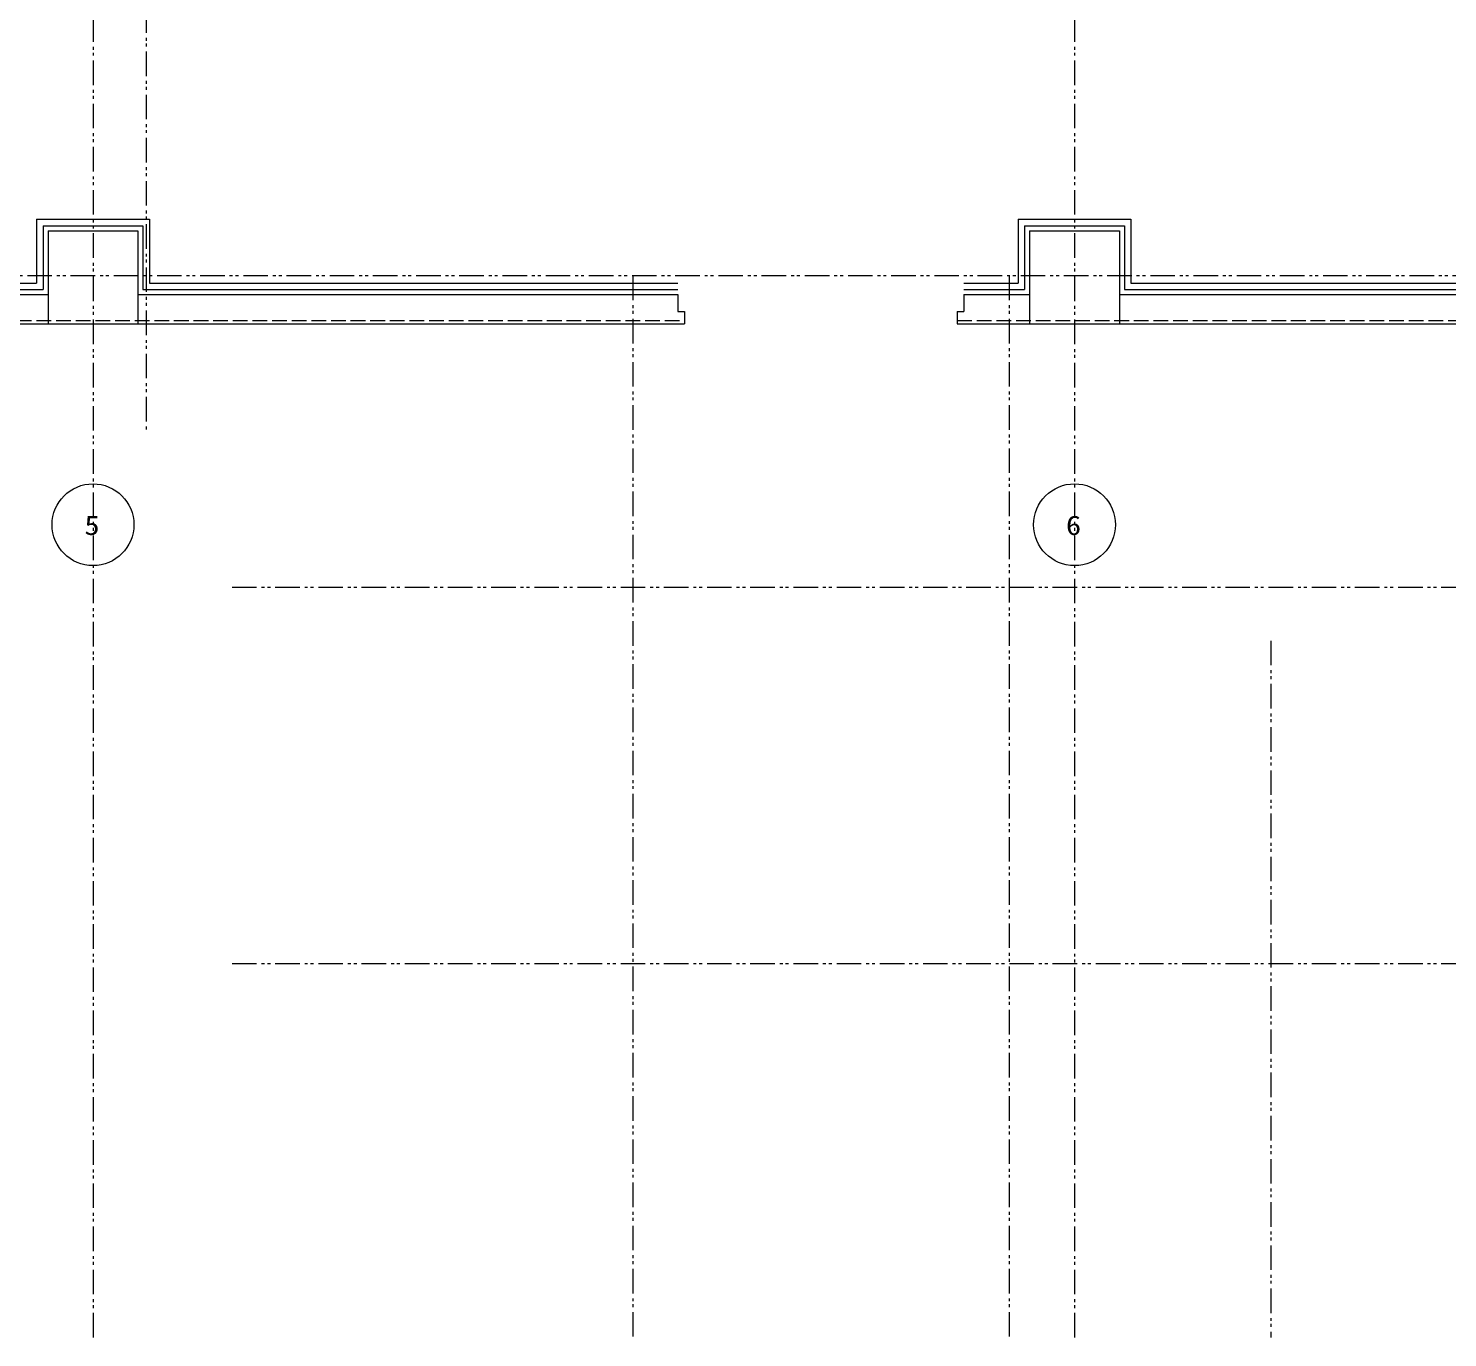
# Model space of a CAD drawing. Units: millimetres at full size. Extents: x -12803 to 120774, y -9413 to 101127.
# Drawn here: x 102879 to 111555, y 509 to 8513 of the extents above; entities that cross this region are included whole.
import ezdxf
from ezdxf.enums import TextEntityAlignment as Align

# ---------------------------------------------------------------- set-up
doc = ezdxf.new("R2010")
doc.units = ezdxf.units.MM
doc.header["$LTSCALE"] = 30
doc.linetypes.add('DASHED3', pattern=[4, 3, -1])
doc.linetypes.add('DOUBLE_CHAIN1', pattern=[8.8, 5, -1, 0.6, -0.6, 0.6, -1])
doc.layers.add('0-0_NoName', color=7, linetype='Continuous')
for name, color, linetype, lineweight in [('2-0_通芯', 7, 'DOUBLE_CHAIN1', 15), ('2-1_躯体', 7, 'Continuous', 15), ('2-2_間仕切り芯', 7, 'DOUBLE_CHAIN1', 15), ('2-3_間仕切り', 7, 'Continuous', 15)]:
    doc.layers.add(name, color=color, linetype=linetype, lineweight=lineweight)
doc.styles.add('ＭＳ ゴシック', font='')
doc.styles.get('ＭＳ ゴシック').set_extended_font_data('MS Gothic')

# ---------------------------------------------------------------- blocks, each defined once
blk = doc.blocks.new('グループ部品-732')
at = {"layer": '2-0_通芯'}
blk.add_line((74361.66, 7001.41), (120774.36, 7001.41), dxfattribs=at)
at = {"layer": '2-1_躯体'}
for p, q in [((102999.36, 7276.41), (103549.36, 7276.41)), ((102999.36, 7276.41), (102999.36, 6706.41)), ((103549.36, 7276.41), (103549.36, 6706.41)), ((108999.36, 7276.41), (108999.36, 6706.41)), ((108999.36, 7276.41), (109549.36, 7276.41)), ((109549.36, 7276.41), (109549.36, 6706.41)), ((102729.36, 6886.41), (102999.36, 6886.41)), ((103549.36, 6886.41), (106849.36, 6886.41)), ((108597.36, 6886.41), (108597.36, 6781.41)), ((108597.36, 6886.41), (108999.36, 6886.41)), ((109549.36, 6886.41), (111664.36, 6886.41)), ((108557.36, 6781.41), (108597.36, 6781.41)), ((108557.36, 6781.41), (108557.36, 6706.41)), ((102689.36, 6706.41), (106889.36, 6706.41)), ((108557.36, 6706.41), (111704.36, 6706.41))]:
    blk.add_line(p, q, dxfattribs=at)
at = {"layer": '2-1_躯体', "linetype": 'DASHED3'}
for p, q in [((102689.36, 6726.41), (106889.36, 6726.41)), ((108557.36, 6726.41), (111704.36, 6726.41))]:
    blk.add_line(p, q, dxfattribs=at)
at = {"layer": '2-1_躯体'}
blk.add_lwpolyline([(106849.36, 6886.41), (106849.36, 6781.41), (106889.36, 6781.41), (106889.36, 6706.41)], dxfattribs=at)
at = {"layer": '2-2_間仕切り芯'}
blk.add_line((103599.36, 12331.79), (103599.36, 6056.41), dxfattribs=at)
at = {"layer": '2-3_間仕切り'}
for p, q in [((102929.36, 7346.41), (102929.36, 6956.41)), ((102969.36, 7306.41), (102969.36, 6916.41)), ((102969.36, 7306.41), (103579.36, 7306.41)), ((103579.36, 7306.41), (103579.36, 6916.41)), ((108929.36, 7346.41), (108929.36, 6956.41)), ((108969.36, 7306.41), (108969.36, 6916.41)), ((102729.36, 6956.41), (102929.36, 6956.41)), ((103619.36, 6956.41), (106849.36, 6956.41)), ((108597.36, 6956.41), (108929.36, 6956.41)), ((109619.36, 6956.41), (111664.36, 6956.41)), ((102729.36, 6916.41), (102969.36, 6916.41)), ((103579.36, 6916.41), (106849.36, 6916.41)), ((108597.36, 6916.41), (108969.36, 6916.41)), ((109579.36, 6916.41), (111664.36, 6916.41))]:
    blk.add_line(p, q, dxfattribs=at)
for points in [[(102929.36, 7346.41), (103619.36, 7346.41), (103619.36, 6956.41)], [(108929.36, 7346.41), (109619.36, 7346.41), (109619.36, 6956.41)], [(108969.36, 7306.41), (109579.36, 7306.41), (109579.36, 6916.41)]]:
    blk.add_lwpolyline(points, dxfattribs=at)
blk = doc.blocks.new('グループ部品-763')
at = {"layer": '2-1_躯体'}
for p, q in [((102999.36, 7276.41), (103549.36, 7276.41)), ((102999.36, 7276.41), (102999.36, 6706.41)), ((103549.36, 7276.41), (103549.36, 6706.41)), ((108999.36, 7276.41), (108999.36, 6706.41)), ((108999.36, 7276.41), (109549.36, 7276.41)), ((109549.36, 7276.41), (109549.36, 6706.41))]:
    blk.add_line(p, q, dxfattribs=at)

msp = doc.modelspace()

# ---------------------------------------------------------------- linework, layer by layer
at = {"layer": '2-0_通芯'}
for p, q in [((103274.36, 24156.41), (103274.36, 509.49)), ((109274.36, 24156.41), (109274.36, 509.49)), ((106574.36, 7001.41), (106574.36, 509.49)), ((108874.36, 7001.41), (108874.36, 509.49)), ((104124.36, 5096.41), (120774.36, 5096.41)), ((110474.36, 4769.34), (110474.36, 509.49)), ((104124.36, 2796.41), (120774.36, 2796.41))]:
    msp.add_line(p, q, dxfattribs=at)
at = {"layer": '2-0_通芯', "linetype": 'Continuous'}
for centre in [(103274.36, 5478.91), (109274.36, 5478.91)]:
    msp.add_circle(centre, 250, dxfattribs=at)

# ---------------------------------------------------------------- block references
at = {"layer": '0-0_NoName'}
for name in ['グループ部品-732', 'グループ部品-763']:
    msp.add_blockref(name, (0, 0), dxfattribs=at)

# ---------------------------------------------------------------- texts
at = {"layer": '2-0_通芯', "style": 'ＭＳ ゴシック', "width": 1.15}
for s, p in [('5', (103221.86, 5380.34)), ('6', (109221.86, 5380.34))]:
    msp.add_text(s, height=118.9, dxfattribs=at).set_placement(p, align=Align.BOTTOM_LEFT)

doc.saveas('drawing.dxf')
